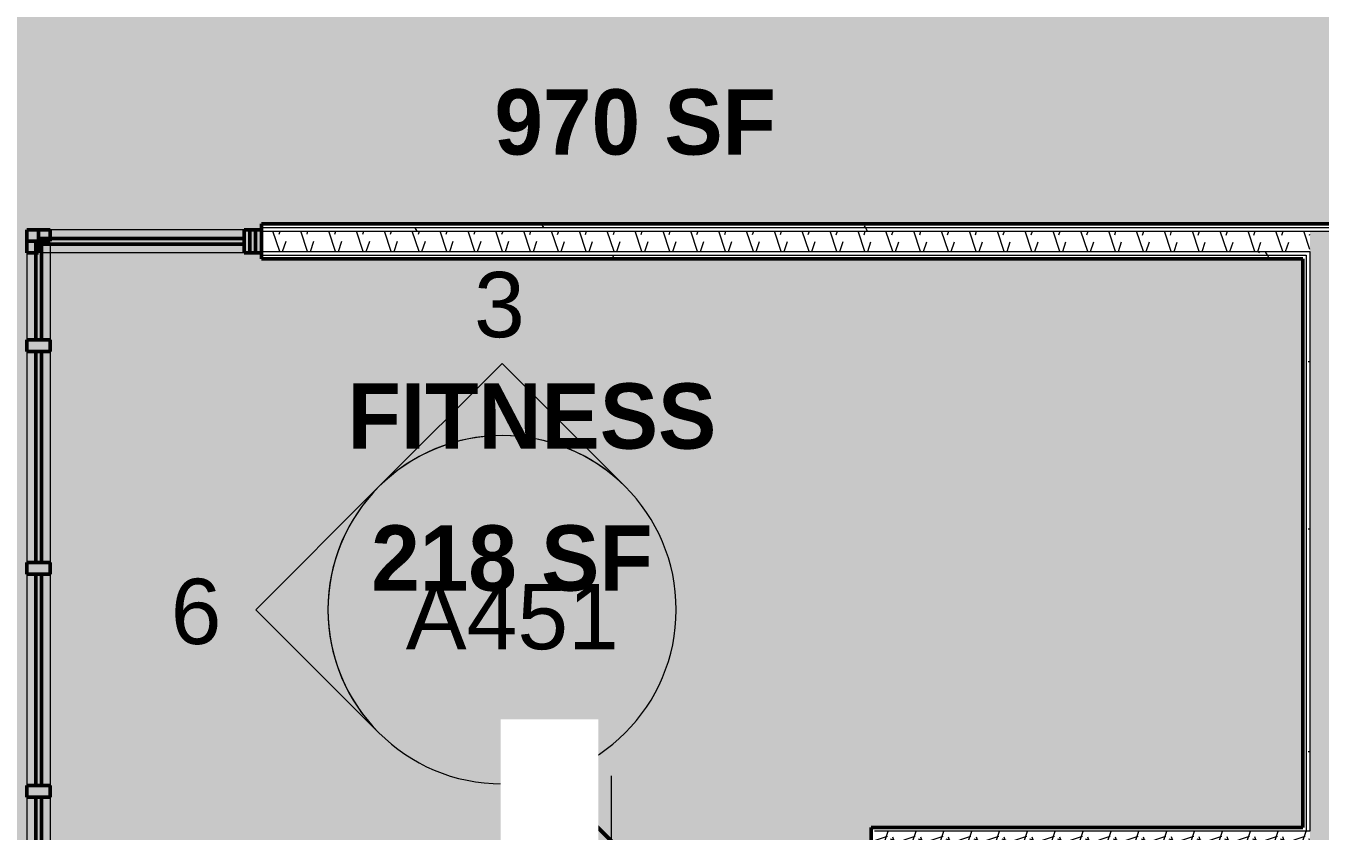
# Model space of a CAD drawing. Header units: inches. Extents: x -4294 to -464, y 9706 to 12475.
# Drawn here: x -3139.3 to -2916.3, y 11544.7 to 11683.5 of the extents above; entities that cross this region are included whole.
import ezdxf

# ---------------------------------------------------------------- set-up
doc = ezdxf.new("R2010")
doc.units = ezdxf.units.IN
doc.header["$MEASUREMENT"] = 0
for name, color, linetype, lineweight in [('A-ANNO-DIMS', 211, 'Continuous', 9), ('A-ANNO-DIMS-120', 211, 'Continuous', 9), ('A-AREA-IDEN', 2, 'Continuous', 9), ('A-GLAZ-CURT', 52, 'Continuous', 9), ('A-GLAZ-CURT-3', 52, 'Continuous', 50), ('A-GLAZ-CWMG', 51, 'Continuous', 9), ('A-GLAZ-CWMG-5', 51, 'Continuous', 50), ('A-WALL', 113, 'Continuous', 13), ('A-WALL-PATT-5', 111, 'Continuous', 9), ('G-ANNO-SYMB-2', 111, 'Continuous', 9), ('I-WALL-2', 2, 'Continuous', 50)]:
    doc.layers.add(name, color=color, linetype=linetype, lineweight=lineweight)
doc.layers.add('A-AREA-PATT-2', color=7, linetype='Continuous', lineweight=9, transparency=1)
doc.layers.add('A-AREA-PATT-8', color=141, linetype='Continuous', lineweight=9, transparency=1)
doc.styles.add('Arial', font='arial.ttf', dxfattribs={"height": 11.25})
doc.styles.add('Century Gothic', font='ufonts.com_century-gothic.ttf', dxfattribs={"height": 11.25})
doc.styles.add('Century Gothic_B', font='GOTHICB.TTF', dxfattribs={"height": 11.25})
doc.dimstyles.new('OD__1_8__Tol__', dxfattribs={"dimscale": 12, "dimtxt": 11.746893, "dimasz": 1.25, "dimexe": 0.9375, "dimexo": 0.625, "dimgap": 0.15625, "dimtad": 1, "dimdec": 3, "dimrnd": 0.125, "dimzin": 3, "dimdsep": 46, "dimlunit": 4, "dimtxsty": 'Century Gothic', "dimblk1": 'OBLIQUE', "dimblk2": 'OBLIQUE', "dimsah": 1, "dimcen": 0.09, "dimdle": 0.9375, "dimazin": 0, "dimtfac": 1, "dimtdec": 4, "dimtix": 1, "dimtmove": 0, "dimatfit": 3, "dimfxl": 1, "dimtvp": 1, "dimtfill": 1, "dimfrac": 2, "dimtolj": 1, "dimtzin": 0, "dimarcsym": 2})
pattern_1 = [(0, (0, 0), (38.4, 9.6), [1.584, -27.216, 1.584, -27.216, -153.6]), (0, (0, 0), (38.4, 9.6), [-57.6, 1.584, -56.016, 1.584, -27.216, -67.2]), (0, (0, 0), (38.4, 9.6), [-144, 1.584, -17.616, 1.584, -46.416]), (120, (14.4, 4.8), (-27.513844, 28.4553755), [1.584, -27.216, 1.584, -27.216, -153.6]), (120, (14.4, 4.8), (-27.513844, 28.4553755), [-57.6, 1.584, -56.016, 1.584, -27.216, -67.2]), (120, (14.4, 4.8), (-27.513844, 28.4553755), [-144, 1.584, -17.616, 1.584, -46.416]), (240, (19.2, 24), (-10.886156, -38.0553755), [1.584, -27.216, 1.584, -27.216, -153.6]), (240, (19.2, 24), (-10.886156, -38.0553755), [-57.6, 1.584, -56.016, 1.584, -27.216, -67.2]), (240, (19.2, 24), (-10.886156, -38.0553755), [-144, 1.584, -17.616, 1.584, -46.416])]
pattern_2 = [(161.57, (0.6, 0.6), (-4.80033747, -0.00041462), [0, -34.152, 3.792, 0]), (18.43, (-0.6, 0.6), (-4.80033747, 0.00041462), [0, -34.152, 3.792, 0]), (108.43, (0.6, 0.6), (2.39913218, -12.00105099), [11.382, -26.562]), (71.57, (-0.6, 0.6), (2.39913218, 12.00105099), [11.382, -26.562])]

# ---------------------------------------------------------------- blocks, each defined once
blk = doc.blocks.new('Rectangular Mullion - 2_ x 4_ rectangular-2030672-FLOOR PLAN - 1ST FLOOR')
at = {"layer": 'A-GLAZ-CWMG'}
blk.add_hatch(color=256, dxfattribs=at).paths.add_polyline_path([(-1.5, -2), (-2, -2), (-2, 2), (0, 2), (0, -2)], flags=0)
at = {"layer": 'A-GLAZ-CWMG-5'}
for p, q in [((-2, 2), (0, 2)), ((-2, -2), (-2, 2)), ((0, 2), (0, -2)), ((0, -2), (-2, -2))]:
    blk.add_line(p, q, dxfattribs=at)
blk = doc.blocks.new('System Panel - Glazed-2030649-FLOOR PLAN - 1ST FLOOR')
at = {"layer": 'A-GLAZ-CURT'}
blk.add_hatch(color=256, dxfattribs=at).paths.add_polyline_path([(-17.7, -0.5), (17.7, -0.5), (17.7, 0.5), (-17.7, 0.5)], flags=0)
at = {"layer": 'A-GLAZ-CURT-3'}
for p, q in [((17.7, 0.5), (-17.7, 0.5)), ((-17.7, 0.5), (-17.7, -0.5)), ((17.7, -0.5), (17.7, 0.5)), ((-17.7, -0.5), (17.7, -0.5))]:
    blk.add_line(p, q, dxfattribs=at)
blk = doc.blocks.new('System Panel - Glazed-2030653-FLOOR PLAN - 1ST FLOOR')
at = {"layer": 'A-GLAZ-CURT'}
blk.add_hatch(color=256, dxfattribs=at).paths.add_polyline_path([(-18.2, 0.5), (-18.2, -0.5), (18.2, -0.5), (18.2, 0.5), (-6.86, 0.5)], flags=0)
at = {"layer": 'A-GLAZ-CURT-3'}
for p, q in [((18.2, 0.5), (-18.2, 0.5)), ((-18.2, 0.5), (-18.2, -0.5)), ((18.2, -0.5), (18.2, 0.5)), ((-18.2, -0.5), (18.2, -0.5))]:
    blk.add_line(p, q, dxfattribs=at)
blk = doc.blocks.new('System Panel - Glazed-2075499-FLOOR PLAN - 1ST FLOOR')
at = {"layer": 'A-GLAZ-CURT'}
blk.add_hatch(color=256, dxfattribs=at).paths.add_polyline_path([(-8.48, 0), (-8.48, -0.5), (7.98, -0.5), (7.98, 0), (8.48, 0), (8.48, 0.5), (-8.48, 0.5)], flags=0)
at = {"layer": 'A-GLAZ-CURT-3'}
for p, q in [((8.48, 0.5), (-8.48, 0.5)), ((-8.48, 0.5), (-8.48, -0.5)), ((8.48, -0.5), (8.48, 0.5)), ((-8.48, -0.5), (8.48, -0.5))]:
    blk.add_line(p, q, dxfattribs=at)
blk = doc.blocks.new('Rectangular Mullion - 2_ x 4_ rectangular-1978847-FLOOR PLAN - 1ST FLOOR')
at = {"layer": 'A-GLAZ-CWMG'}
h = blk.add_hatch(color=256, dxfattribs=at)
h.paths.add_polyline_path([(-3177.52, 11469.79), (-3142.12, 11469.79), (-3142.12, 11471.29), (-3177.52, 11471.29), (-3177.52, 11470.04)], flags=0)
h.paths.add_polyline_path([(-3177.52, 11472.29), (-3142.12, 11472.29), (-3142.12, 11473.79), (-3177.52, 11473.79), (-3177.52, 11473.54)], flags=0)
for p, q in [((-3177.52, 11473.79), (-3142.12, 11473.79)), ((-3177.52, 11469.79), (-3142.12, 11469.79))]:
    blk.add_line(p, q, dxfattribs=at)
blk = doc.blocks.new('Rectangular Mullion - 2_ x 4_ rectangular-1978850-FLOOR PLAN - 1ST FLOOR')
at = {"layer": 'A-GLAZ-CWMG'}
h = blk.add_hatch(color=256, dxfattribs=at)
h.paths.add_polyline_path([(-3229.26, 11469.79), (-3217.92, 11469.79), (-3217.92, 11471.29), (-3254.32, 11471.29), (-3254.32, 11469.79)], flags=0)
h.paths.add_polyline_path([(-3229.26, 11472.29), (-3217.92, 11472.29), (-3217.92, 11473.79), (-3254.32, 11473.79), (-3254.32, 11472.29)], flags=0)
for p, q in [((-3254.32, 11473.79), (-3217.92, 11473.79)), ((-3254.32, 11469.79), (-3217.92, 11469.79))]:
    blk.add_line(p, q, dxfattribs=at)
blk = doc.blocks.new('Rectangular Mullion - 2_ x 4_ rectangular-2075498-FLOOR PLAN - 1ST FLOOR')
at = {"layer": 'A-GLAZ-CWMG'}
h = blk.add_hatch(color=256, dxfattribs=at)
h.paths.add_polyline_path([(-3136.62, 11629.38), (-3135.12, 11629.38), (-3135.12, 11644.34), (-3136.62, 11644.34)], flags=0)
h.paths.add_polyline_path([(-3137.62, 11629.38), (-3137.62, 11644.34), (-3139.12, 11644.34), (-3139.12, 11629.38)], flags=0)
for p, q in [((-3135.12, 11645.84), (-3135.12, 11629.38)), ((-3139.12, 11644.34), (-3139.12, 11629.38))]:
    blk.add_line(p, q, dxfattribs=at)
blk = doc.blocks.new('Rectangular Mullion - 2_ x 4_ rectangular-2030648-FLOOR PLAN - 1ST FLOOR')
at = {"layer": 'A-GLAZ-CWMG'}
blk.add_hatch(color=256, dxfattribs=at).paths.add_polyline_path([(-1, -2), (-1, 2), (1, 2), (1, -2)], flags=0)
at = {"layer": 'A-GLAZ-CWMG-5'}
for p, q in [((-1, 2), (1, 2)), ((-1, -2), (-1, 2)), ((1, 2), (1, -2)), ((1, -2), (-1, -2))]:
    blk.add_line(p, q, dxfattribs=at)
blk = doc.blocks.new('System Panel - Glazed-2075370-FLOOR PLAN - 1ST FLOOR')
at = {"layer": 'A-GLAZ-CURT'}
blk.add_hatch(color=256, dxfattribs=at).paths.add_polyline_path([(-17.7, -0.5), (17.7, -0.5), (17.7, 0.5), (-17.7, 0.5)], flags=0)
at = {"layer": 'A-GLAZ-CURT-3'}
for p, q in [((17.7, 0.5), (-17.7, 0.5)), ((-17.7, 0.5), (-17.7, -0.5)), ((17.7, -0.5), (17.7, 0.5)), ((-17.7, -0.5), (17.7, -0.5))]:
    blk.add_line(p, q, dxfattribs=at)
blk = doc.blocks.new('Rectangular Mullion - 2_ x 4_ rectangular-2075367-FLOOR PLAN - 1ST FLOOR')
at = {"layer": 'A-GLAZ-CWMG'}
h = blk.add_hatch(color=256, dxfattribs=at)
h.paths.add_polyline_path([(-3119, 11644.34), (-3101.73, 11644.34), (-3101.73, 11645.84), (-3136.62, 11645.84), (-3136.62, 11644.34), (-3135.12, 11644.34)], flags=0)
h.paths.add_polyline_path([(-3135.12, 11646.84), (-3101.73, 11646.84), (-3101.73, 11648.34), (-3135.12, 11648.34)], flags=0)
for p, q in [((-3101.73, 11648.34), (-3135.12, 11648.34)), ((-3101.73, 11644.34), (-3136.62, 11644.34))]:
    blk.add_line(p, q, dxfattribs=at)
blk = doc.blocks.new('Rectangular Mullion - 2_ x 4_ rectangular-2075504-FLOOR PLAN - 1ST FLOOR')
at = {"layer": 'A-GLAZ-CWMG'}
blk.add_hatch(color=256, dxfattribs=at).paths.add_polyline_path([(-2, 2), (0, 2), (0, -2), (-2, -2), (-2, 1.75)], flags=0)
at = {"layer": 'A-GLAZ-CWMG-5'}
for p, q in [((-2, 2), (0, 2)), ((-2, -2), (-2, 2)), ((0, 2), (0, -2)), ((0, -2), (-2, -2))]:
    blk.add_line(p, q, dxfattribs=at)
blk = doc.blocks.new('Rectangular Mullion - 2_ x 4_ rectangular-2075373-FLOOR PLAN - 1ST FLOOR')
at = {"layer": 'A-GLAZ-CWMG'}
blk.add_hatch(color=256, dxfattribs=at).paths.add_polyline_path([(0, 2), (-1.5, 2), (-1.5, 0), (-2, 0), (-2, -2), (0, -2), (0, 0.5)], flags=0)
at = {"layer": 'A-GLAZ-CWMG-5'}
for p, q in [((0, 2), (-2, 2)), ((-2, 2), (-2, -2)), ((0, -2), (0, 2)), ((-2, -2), (0, -2))]:
    blk.add_line(p, q, dxfattribs=at)
blk = doc.blocks.new('Rectangular Mullion - 2_ x 4_ rectangular-2075369-FLOOR PLAN - 1ST FLOOR')
at = {"layer": 'A-GLAZ-CWMG'}
blk.add_hatch(color=256, dxfattribs=at).paths.add_polyline_path([(-1, 2), (0, 2), (0, -2), (-1, -2), (-1, 1.75)], flags=0)
at = {"layer": 'A-GLAZ-CWMG-5'}
for p, q in [((-1, 2), (1, 2)), ((-1, -2), (-1, 2)), ((1, 2), (1, -2)), ((1, -2), (-1, -2))]:
    blk.add_line(p, q, dxfattribs=at)
blk = doc.blocks.new('Elevation - Filled Arrow-152140-FLOOR PLAN - 1ST FLOOR')
at = {"layer": 'G-ANNO-SYMB-2'}
for start, end in [(360, 180), (180, 360)]:
    blk.add_arc((0, 0), 0.25, start, end, dxfattribs=at)
blk = doc.blocks.new('Elevation - Filled Arrow-151867-FLOOR PLAN - 1ST FLOOR')
at = {"layer": 'G-ANNO-SYMB-2'}
for p, q in [((0, 0.3536), (-0.1768, 0.1768)), ((0.1768, 0.1768), (0, 0.3536))]:
    blk.add_line(p, q, dxfattribs=at)
blk.add_arc((0, 0), 0.25, 45, 135, dxfattribs=at)
blk = doc.blocks.new('DIMBLOCK56-FLOOR PLAN - 1ST FLOOR')
at = {"layer": 'A-ANNO-DIMS-120'}
for p, q in [((-3038.42, 11471.79), (-3038.42, 11554.23)), ((-2998.82, 11542.98), (-3049.67, 11542.98)), ((-3038.42, 11542.98), (-2998.82, 11542.98)), ((-3041.53, 11471.79), (-3027.17, 11471.79)), ((-3038.42, 11471.79), (-3041.53, 11471.79))]:
    blk.add_line(p, q, dxfattribs=at)
at = {"layer": 'A-ANNO-DIMS-120', "lineweight": 50}
for p, q in [((-3038.42, 11542.98), (-3045.92, 11550.48)), ((-3038.42, 11542.98), (-3030.92, 11535.48)), ((-3038.42, 11471.79), (-3045.92, 11479.29)), ((-3038.42, 11471.79), (-3030.92, 11464.29))]:
    blk.add_line(p, q, dxfattribs=at)
at = {"layer": 'A-ANNO-DIMS-120', "color": 0, "insert": (-3054.72, 11468.97), "char_height": 11.25, "width": 92.1851, "attachment_point": 1, "rotation": 90, "line_spacing_factor": 0.984502, "style": 'Century Gothic', "bg_fill": 3, "box_fill_scale": 1.25, "bg_fill_color": 256, "bg_fill_true_color": 13158600, "bg_fill_transparency": 0}
blk.add_mtext('5\' - 11 1/4"', dxfattribs=at)
blk = doc.blocks.new('_Oblique')
at = {"color": 0, "linetype": 'ByBlock', "lineweight": -2}
blk.add_line((-0.5, -0.5), (0.5, 0.5), dxfattribs=at)

msp = doc.modelspace()

# ---------------------------------------------------------------- hatches: boundary and pattern name
at = {"layer": 'A-AREA-PATT-2'}
msp.add_hatch(color=256, dxfattribs=at).paths.add_polyline_path([(-3135.1237, 11474.7894), (-2993.6987, 11474.7894), (-2993.6987, 11477.7894), (-2991.3237, 11477.7894), (-2991.3237, 11513.7894), (-2993.6987, 11513.7894), (-2993.6987, 11545.3519), (-2919.3237, 11545.3519), (-2919.3237, 11643.3394), (-3098.7237, 11643.3394), (-3098.7237, 11644.3394), (-3135.1237, 11644.3394), (-3135.1237, 11513.1878), (-3137.1237, 11513.1878), (-3137.1237, 11476.7894), (-3135.1237, 11476.7894)], flags=0)
at = {"layer": 'A-AREA-PATT-8'}
h = msp.add_hatch(color=256, dxfattribs=at)
h.paths.add_polyline_path([(-3473.3487, 11241.3894), (-3407.8605, 11241.3894), (-3407.8605, 11277.2894), (-3408.9237, 11277.2894), (-3408.9237, 11285.9144), (-3400.2987, 11285.9144), (-3400.2987, 11285.2894), (-3371.8737, 11285.2894), (-3371.8737, 11286.3048), (-3369.8737, 11286.3048), (-3369.8737, 11322.3048), (-3371.8737, 11322.3048), (-3371.8737, 11473.7894), (-3140.1237, 11473.7894), (-3140.1237, 11474.7894), (-3139.1237, 11474.7894), (-3139.1237, 11476.7894), (-3137.1237, 11476.7894), (-3137.1237, 11513.1878), (-3139.1237, 11513.1878), (-3139.1237, 11648.3394), (-3098.7237, 11648.3394), (-3098.7237, 11649.3394), (-2778.9237, 11649.3394), (-2778.9237, 11628.3894), (-2758.7237, 11628.3894), (-2758.7237, 11629.1394), (-2756.7237, 11629.1394), (-2756.7237, 11627.2019), (-2756.0987, 11627.2019), (-2756.0987, 11625.3894), (-2721.3487, 11625.3894), (-2721.3487, 11627.2019), (-2720.7237, 11627.2019), (-2720.7237, 11629.1394), (-2718.7237, 11629.1394), (-2718.7237, 11628.3894), (-2710.7237, 11628.3894), (-2710.7237, 11629.1394), (-2708.7237, 11629.1394), (-2708.7237, 11627.2019), (-2708.0987, 11627.2019), (-2708.0987, 11625.3894), (-2673.3487, 11625.3894), (-2673.3487, 11627.2019), (-2672.7237, 11627.2019), (-2672.7237, 11629.1394), (-2670.7237, 11629.1394), (-2670.7237, 11628.3894), (-2650.5237, 11628.3894), (-2650.5237, 11649.3394), (-2513.1237, 11649.3394), (-2513.1237, 11654.5206), (-2507.9425, 11649.3394), (-2503.6999, 11649.3394), (-2490.1251, 11635.7646), (-2489.418, 11636.4717), (-2489.9483, 11637.002), (-2488.5341, 11638.4162), (-2487.1641, 11637.0462), (-2486.7221, 11637.4882), (-2485.4405, 11636.2065), (-2460.8686, 11660.7785), (-2462.1502, 11662.0601), (-2461.7082, 11662.5021), (-2463.0783, 11663.8721), (-2461.664, 11665.2863), (-2461.1337, 11664.756), (-2442.4362, 11683.4534), (-2464.5996, 11705.6168), (-2465.13, 11705.0865), (-2466.5442, 11706.5007), (-2465.1741, 11707.8707), (-2465.6161, 11708.3127), (-2464.3345, 11709.5943), (-2488.9064, 11734.1662), (-2490.188, 11732.8846), (-2490.63, 11733.3266), (-2492, 11731.9565), (-2493.4142, 11733.3708), (-2509.5206, 11717.2644), (-2640.2987, 11717.2644), (-2640.2987, 11722.6394), (-2641.2987, 11722.6394), (-2641.2987, 11724.6394), (-2639.3612, 11724.6394), (-2639.3612, 11725.2644), (-2637.9237, 11725.2644), (-2637.9237, 11760.0144), (-2639.3612, 11760.0144), (-2639.3612, 11760.6394), (-2641.2987, 11760.6394), (-2641.2987, 11762.6394), (-2640.2987, 11762.6394), (-2640.2987, 11848.8144), (-2698.6987, 11848.8144), (-2698.6987, 11716.6394), (-2719.6802, 11716.6394), (-2719.6802, 11673.3894), (-2738.6302, 11673.3894), (-2738.6302, 11716.6394), (-2736.6987, 11716.6394), (-2736.6987, 11737.5894), (-2737.6987, 11737.5894), (-2737.6987, 11737.8394), (-2739.6987, 11737.8394), (-2739.6987, 11739.7769), (-2740.3237, 11739.7769), (-2740.3237, 11740.5894), (-2775.0737, 11740.5861), (-2775.0737, 11739.7769), (-2775.6987, 11739.7769), (-2775.6987, 11737.8394), (-2777.6987, 11737.8394), (-2777.6987, 11737.5894), (-2797.8987, 11737.5894), (-2797.8987, 11716.6394), (-3072.9237, 11716.6394), (-3072.9237, 11737.5894), (-3093.1237, 11737.5894), (-3093.1237, 11737.8394), (-3095.1237, 11737.8394), (-3095.1237, 11739.7769), (-3095.7487, 11739.7769), (-3095.7487, 11740.5894), (-3130.4987, 11740.5861), (-3130.4987, 11739.7769), (-3131.1237, 11739.7769), (-3131.1237, 11737.8394), (-3133.1237, 11737.8394), (-3133.1237, 11737.5894), (-3140.1237, 11737.5894), (-3140.1237, 11834.1519), (-3246.2697, 11834.1519), (-3246.2697, 11858.1519), (-3261.2487, 11858.1519), (-3261.2487, 11857.4019), (-3263.2487, 11857.4019), (-3263.2487, 11859.3394), (-3263.8737, 11859.3394), (-3263.8737, 11861.1519), (-3298.6237, 11861.1519), (-3298.6237, 11859.3394), (-3299.2487, 11859.3394), (-3299.2487, 11857.4019), (-3301.2487, 11857.4019), (-3301.2487, 11834.1519), (-3460.5237, 11834.1519), (-3460.5237, 11824.6519), (-3459.7737, 11824.6519), (-3459.7737, 11822.6519), (-3461.7112, 11822.6519), (-3461.7112, 11822.0269), (-3463.5237, 11822.0269), (-3463.5237, 11787.2769), (-3461.7112, 11787.2769), (-3461.7112, 11786.6519), (-3459.7737, 11786.6519), (-3459.7737, 11784.6519), (-3460.5237, 11784.6519), (-3460.5237, 11783.3644), (-3199.9987, 11783.3644), (-3199.9987, 11534.6144), (-3494.9487, 11534.6144), (-3494.9487, 11510.8004), (-3499.3237, 11510.8004), (-3499.3237, 11507.0114), (-3498.6792, 11507.0114), (-3498.6792, 11504.8004), (-3499.3237, 11504.8004), (-3499.3237, 11462.8004), (-3498.6792, 11462.8004), (-3498.6792, 11460.5895), (-3499.3237, 11460.5895), (-3499.3237, 11456.8004), (-3494.9487, 11456.8004), (-3494.9487, 11440.6249), (-3481.3237, 11440.6249), (-3481.0807, 11302.3015), (-3478.8293, 11297.7717), (-3477.9569, 11298.6167), (-3477.1387, 11297.744), (-3478.2821, 11296.5635), (-3472.6294, 11284.9738), (-3472.5012, 11283.8867), (-3472.5855, 11282.9923), (-3472.7817, 11282.2657), (-3473.1983, 11281.4485), (-3475.2023, 11278.6177), (-3477.4848, 11276.0061), (-3477.1119, 11275.5103), (-3477.9569, 11274.6653), (-3478.4573, 11275.0417), (-3481.0289, 11272.8078), (-3480.9737, 11244.3894), (-3477.9737, 11244.3894), (-3477.9737, 11241.3894), (-3477.2237, 11241.3894)], flags=0)
h.paths.add_polyline_path([(-3399.8237, 11279.2894), (-3399.8237, 11279.7894), (-3400.2987, 11279.7894), (-3400.2987, 11279.2894), (-3400.0225, 11279.2894)], flags=0)
h.paths.add_polyline_path([(-3498.8042, 11460.7145), (-3498.8042, 11462.6754), (-3499.3237, 11462.6754), (-3499.3237, 11460.7145), (-3498.9446, 11460.7145)], flags=0)
h.paths.add_polyline_path([(-3498.9197, 11504.9254), (-3498.8042, 11504.9254), (-3498.8042, 11506.8864), (-3499.3237, 11506.8864), (-3499.3237, 11504.9254)], flags=0)
h.paths.add_polyline_path([(-2763.3842, 11673.3894), (-2777.0302, 11673.3894), (-2777.0302, 11736.998), (-2738.8802, 11736.998), (-2738.8802, 11673.3894)], flags=0)
h.paths.add_polyline_path([(-2788.9261, 11673.3894), (-2796.2302, 11673.3894), (-2796.2302, 11736.998), (-2777.2802, 11736.998), (-2777.2802, 11673.3894), (-2788.2258, 11673.3894)], flags=0)
at = {"layer": 'A-WALL-PATT-5'}
h = msp.add_hatch(dxfattribs=at)
h.set_pattern_fill('FP_3', color=256, style=0, pattern_type=2)
h.set_pattern_definition(pattern_1)
h.paths.add_polyline_path([(-3016.7612, 11648.7144), (-2919.3237, 11648.7144), (-2919.3237, 11649.3394), (-3098.7237, 11649.3394), (-3098.7237, 11648.7144), (-3017.193, 11648.7144)], flags=0)
h = msp.add_hatch(dxfattribs=at)
h.set_pattern_fill('FP_3', color=256, style=0, pattern_type=2)
h.set_pattern_definition(pattern_1)
h.paths.add_polyline_path([(-2918.6987, 11285.2894), (-2918.6987, 11404.8519), (-2919.3237, 11404.8519), (-2919.3237, 11285.2894)], flags=0)
h.paths.add_polyline_path([(-2919.3237, 11408.3519), (-2918.6987, 11408.3519), (-2918.6987, 11445.2269), (-2919.3237, 11445.2269), (-2919.3237, 11408.4411)], flags=0)
h.paths.add_polyline_path([(-2919.157, 11449.9769), (-2918.6987, 11449.9769), (-2918.6987, 11541.2269), (-2919.3237, 11541.2269), (-2919.3237, 11449.9769)], flags=0)
h.paths.add_polyline_path([(-2919.3237, 11544.7269), (-2918.6987, 11544.7269), (-2918.6987, 11643.9644), (-2919.3237, 11643.9644), (-2919.3237, 11545.3519)], flags=0)
h.paths.add_polyline_path([(-2918.6987, 11648.7144), (-2918.6987, 11649.3394), (-2919.3237, 11649.3394), (-2919.3237, 11648.7144)], flags=0)
h = msp.add_hatch(dxfattribs=at)
h.set_pattern_fill('FP_3', color=256, style=0, pattern_type=2)
h.set_pattern_definition(pattern_1)
h.paths.add_polyline_path([(-2870.9192, 11648.7144), (-2778.9237, 11648.7144), (-2778.9237, 11649.3394), (-2918.6987, 11649.3394), (-2918.6987, 11648.7144), (-2880.9305, 11648.7144)], flags=0)
h = msp.add_hatch(dxfattribs=at)
h.set_pattern_fill('FP_3', color=256, style=0, pattern_type=2)
h.set_pattern_definition(pattern_1)
h.paths.add_polyline_path([(-2926.0481, 11648.0894), (-2918.6987, 11648.0894), (-2918.6987, 11648.7144), (-3098.7237, 11648.7144), (-3098.7237, 11648.0894), (-2953.6125, 11648.0894)], flags=0)
h = msp.add_hatch(dxfattribs=at)
h.set_pattern_fill('FP_19', color=256, style=0, pattern_type=2)
h.set_pattern_definition(pattern_2)
h.paths.add_polyline_path([(-3098.7237, 11644.5894), (-2918.0737, 11644.5894), (-2918.0737, 11648.0894), (-3098.7237, 11648.0894)], flags=0)
h = msp.add_hatch(dxfattribs=at)
h.set_pattern_fill('FP_3', color=256, style=0, pattern_type=2)
h.set_pattern_definition(pattern_1)
h.paths.add_polyline_path([(-2918.6987, 11285.2894), (-2918.0737, 11285.3117), (-2918.0737, 11404.8519), (-2918.6987, 11404.8519), (-2918.6987, 11285.3112)], flags=0)
h.paths.add_polyline_path([(-2918.6987, 11408.3519), (-2918.0737, 11408.3519), (-2918.0737, 11445.8519), (-2918.6987, 11445.8519), (-2918.6987, 11408.4411)], flags=0)
h.paths.add_polyline_path([(-2918.15, 11449.3519), (-2918.0737, 11449.3519), (-2918.0737, 11541.2269), (-2918.6987, 11541.2269), (-2918.6987, 11449.3519)], flags=0)
h.paths.add_polyline_path([(-2918.6987, 11544.7269), (-2918.0737, 11544.7269), (-2918.0737, 11644.5894), (-2918.6987, 11644.5894), (-2918.6987, 11553.7545)], flags=0)
h.paths.add_polyline_path([(-2918.6987, 11648.0894), (-2918.0737, 11648.0894), (-2918.0737, 11648.7144), (-2918.6987, 11648.7144), (-2918.6987, 11648.2345)], flags=0)
h = msp.add_hatch(dxfattribs=at)
h.set_pattern_fill('FP_3', color=256, style=0, pattern_type=2)
h.set_pattern_definition(pattern_1)
h.paths.add_polyline_path([(-2870.9192, 11648.0894), (-2779.5487, 11648.0894), (-2779.5487, 11648.7144), (-2918.0737, 11648.7144), (-2918.0737, 11648.0894), (-2882.0205, 11648.0894)], flags=0)
h = msp.add_hatch(dxfattribs=at)
h.set_pattern_fill('FP_19', color=256, style=0, pattern_type=2)
h.set_pattern_definition(pattern_2)
h.paths.add_polyline_path([(-2914.5737, 11285.2894), (-2914.5737, 11648.0894), (-2918.0737, 11648.0894), (-2918.0737, 11285.2894)], flags=0)
h = msp.add_hatch(dxfattribs=at)
h.set_pattern_fill('FP_3', color=256, style=0, pattern_type=2)
h.set_pattern_definition(pattern_1)
h.paths.add_polyline_path([(-2926.0481, 11643.9644), (-2918.6987, 11643.9644), (-2918.7027, 11644.5894), (-3098.7237, 11644.5894), (-3098.7237, 11643.9644), (-2953.6125, 11643.9644)], flags=0)
h = msp.add_hatch(dxfattribs=at)
h.set_pattern_fill('FP_3', color=256, style=0, pattern_type=2)
h.set_pattern_definition(pattern_1)
h.paths.add_polyline_path([(-3027.1159, 11643.3394), (-2919.3237, 11643.3394), (-2919.3237, 11643.9644), (-3098.7237, 11643.9644), (-3098.7237, 11643.3394), (-3036.972, 11643.3394)], flags=0)
h = msp.add_hatch(dxfattribs=at)
h.set_pattern_fill('FP_3', color=256, style=0, pattern_type=2)
h.set_pattern_definition(pattern_1)
h.paths.add_polyline_path([(-2993.0737, 11404.8519), (-2993.0737, 11429.6019), (-2993.6987, 11429.6019), (-2993.6987, 11404.8519)], flags=0)
h.paths.add_polyline_path([(-2993.6987, 11465.6019), (-2993.0737, 11465.6019), (-2993.0737, 11469.4144), (-2993.6987, 11469.4144), (-2993.6987, 11468.7894)], flags=0)
h.paths.add_polyline_path([(-2993.6987, 11474.1644), (-2993.0737, 11474.1671), (-2993.0737, 11477.7894), (-2993.6987, 11477.7894), (-2993.6987, 11474.7894)], flags=0)
h.paths.add_polyline_path([(-2993.0737, 11513.7894), (-2993.0737, 11544.7269), (-2993.6987, 11544.7269), (-2993.6987, 11513.7894)], flags=0)
h = msp.add_hatch(dxfattribs=at)
h.set_pattern_fill('FP_19', color=256, style=0, pattern_type=2)
h.set_pattern_definition(pattern_2)
h.paths.add_polyline_path([(-2939.8303, 11541.2269), (-2918.0737, 11541.2269), (-2918.0737, 11544.7269), (-2993.0737, 11544.7269), (-2993.0737, 11541.2269), (-2953.6125, 11541.2269)], flags=0)

# ---------------------------------------------------------------- linework, layer by layer
at = {"layer": 'A-WALL'}
for p, q in [((-3098.7237, 11648.7144), (-2779.5487, 11648.7144)), ((-3098.7237, 11648.0894), (-2780.1737, 11648.0894)), ((-3098.7237, 11644.5894), (-2918.0737, 11644.5894)), ((-2918.0737, 11644.5894), (-2918.0737, 11544.7269)), ((-3098.7237, 11643.9644), (-2918.6987, 11643.9644)), ((-2918.6987, 11643.9644), (-2918.6987, 11544.7269)), ((-2918.0737, 11544.7269), (-2993.0737, 11544.7269))]:
    msp.add_line(p, q, dxfattribs=at)
at = {"layer": 'I-WALL-2'}
for p, q in [((-2778.9237, 11649.3394), (-3098.7237, 11649.3394)), ((-3098.7237, 11649.3394), (-3098.7237, 11643.3394)), ((-3098.7237, 11643.3394), (-2919.3237, 11643.3394)), ((-2919.3237, 11643.3394), (-2919.3237, 11545.3519)), ((-2919.3237, 11545.3519), (-2993.6987, 11545.3519)), ((-2993.6987, 11545.3519), (-2993.6987, 11513.7894))]:
    msp.add_line(p, q, dxfattribs=at)

# ---------------------------------------------------------------- block references
at = {"layer": 'A-GLAZ-CURT'}
msp.add_blockref('System Panel - Glazed-2075370-FLOOR PLAN - 1ST FLOOR', (-3119.4245, 11646.3394), dxfattribs=at)
for name, p, rotation in [('System Panel - Glazed-2075499-FLOOR PLAN - 1ST FLOOR', (-3137.1237, 11637.8613), 89.99999999999912), ('System Panel - Glazed-2030653-FLOOR PLAN - 1ST FLOOR', (-3137.1237, 11609.1839), 89.999999999999), ('System Panel - Glazed-2030653-FLOOR PLAN - 1ST FLOOR', (-3137.1237, 11570.7855), 89.999999999999), ('System Panel - Glazed-2030649-FLOOR PLAN - 1ST FLOOR', (-3137.1237, 11532.8871), 89.99999999999912)]:
    msp.add_blockref(name, p, dxfattribs=dict(at, rotation=rotation))
at = {"layer": 'A-GLAZ-CWMG', "extrusion": (0, 0, -1)}
for name, p, rotation in [('Rectangular Mullion - 2_ x 4_ rectangular-2030672-FLOOR PLAN - 1ST FLOOR', (3137.1237, 11648.3394), 90.00000000000091), ('Rectangular Mullion - 2_ x 4_ rectangular-2075369-FLOOR PLAN - 1ST FLOOR', (3100.7253, 11646.3394), 180), ('Rectangular Mullion - 2_ x 4_ rectangular-2075504-FLOOR PLAN - 1ST FLOOR', (3098.7237, 11646.3394), 180), ('Rectangular Mullion - 2_ x 4_ rectangular-2030648-FLOOR PLAN - 1ST FLOOR', (3137.1237, 11628.3831), 90.000000000001), ('Rectangular Mullion - 2_ x 4_ rectangular-2030648-FLOOR PLAN - 1ST FLOOR', (3137.1237, 11589.9847), 90.000000000001), ('Rectangular Mullion - 2_ x 4_ rectangular-2030648-FLOOR PLAN - 1ST FLOOR', (3137.1237, 11551.5863), 90.000000000001)]:
    msp.add_blockref(name, p, dxfattribs=dict(at, rotation=rotation))
at = {"layer": 'A-GLAZ-CWMG'}
for name, p, rotation in [('Rectangular Mullion - 2_ x 4_ rectangular-2075373-FLOOR PLAN - 1ST FLOOR', (-3139.1237, 11646.3394), 180), ('Rectangular Mullion - 2_ x 4_ rectangular-1978850-FLOOR PLAN - 1ST FLOOR', (-14608.9131, 8373.0641), 270.000000000001), ('Rectangular Mullion - 2_ x 4_ rectangular-1978850-FLOOR PLAN - 1ST FLOOR', (-14608.9131, 8334.6657), 270.000000000001), ('Rectangular Mullion - 2_ x 4_ rectangular-1978847-FLOOR PLAN - 1ST FLOOR', (-14608.9131, 8373.0641), 270)]:
    msp.add_blockref(name, p, dxfattribs=dict(at, rotation=rotation))
for name in ['Rectangular Mullion - 2_ x 4_ rectangular-2075367-FLOOR PLAN - 1ST FLOOR', 'Rectangular Mullion - 2_ x 4_ rectangular-2075498-FLOOR PLAN - 1ST FLOOR']:
    msp.add_blockref(name, (0, 0), dxfattribs=at)
at = {"layer": 'G-ANNO-SYMB-2', "xscale": 120, "yscale": 120, "zscale": 120}
for name in ['Elevation - Filled Arrow-151867-FLOOR PLAN - 1ST FLOOR', 'Elevation - Filled Arrow-152140-FLOOR PLAN - 1ST FLOOR']:
    msp.add_blockref(name, (-3057.2622, 11582.8664), dxfattribs=at)
at = {"layer": 'G-ANNO-SYMB-2', "xscale": 120, "yscale": 120, "zscale": 120, "rotation": 89.99999999999861}
msp.add_blockref('Elevation - Filled Arrow-151867-FLOOR PLAN - 1ST FLOOR', (-3057.2622, 11582.8664), dxfattribs=at)

# ---------------------------------------------------------------- texts
at = {"layer": 'A-AREA-IDEN', "char_height": 11.25, "attachment_point": 1, "style": 'Century Gothic_B'}
for s, insert, width in [('970 SF', (-3058.5781, 11672.5296), 57.57), ('FITNESS', (-3083.8845, 11621.8633), 67.4175), ('218 SF', (-3079.8215, 11597.4057), 57.57)]:
    msp.add_mtext(s, dxfattribs=dict(at, insert=insert, width=width))
at = {"layer": 'G-ANNO-SYMB-2', "char_height": 11.25, "attachment_point": 1, "style": 'Arial'}
for s, insert, width in [('3', (-3062.0877, 11641.0598), 10.605), ('6', (-3114.3577, 11588.2098), 10.605), ('A451', (-3073.8558, 11587.3076), 44.6925)]:
    msp.add_mtext(s, dxfattribs=dict(at, insert=insert, width=width))

# ---------------------------------------------------------------- next in the draw order: dimensions: what is measured, and where the dimension line sits
at = {"layer": 'A-ANNO-DIMS'}
dim = msp.add_linear_dim(base=(-3038.4213387961, 11542.9768961105), p1=(-3049.0279405139, 11471.7893961105), p2=(-2991.3237366797, 11542.9768961105), angle=90, dimstyle='OD__1_8__Tol__', override={"dimpost": '<>', "dimfxl": 91.637521}, dxfattribs=at)
dim.commit()
dim.dimension.update_dxf_attribs({"geometry": 'DIMBLOCK56-FLOOR PLAN - 1ST FLOOR', "text_midpoint": (-3046.8276100885, 11507.3831461105)})

doc.saveas('drawing.dxf')
